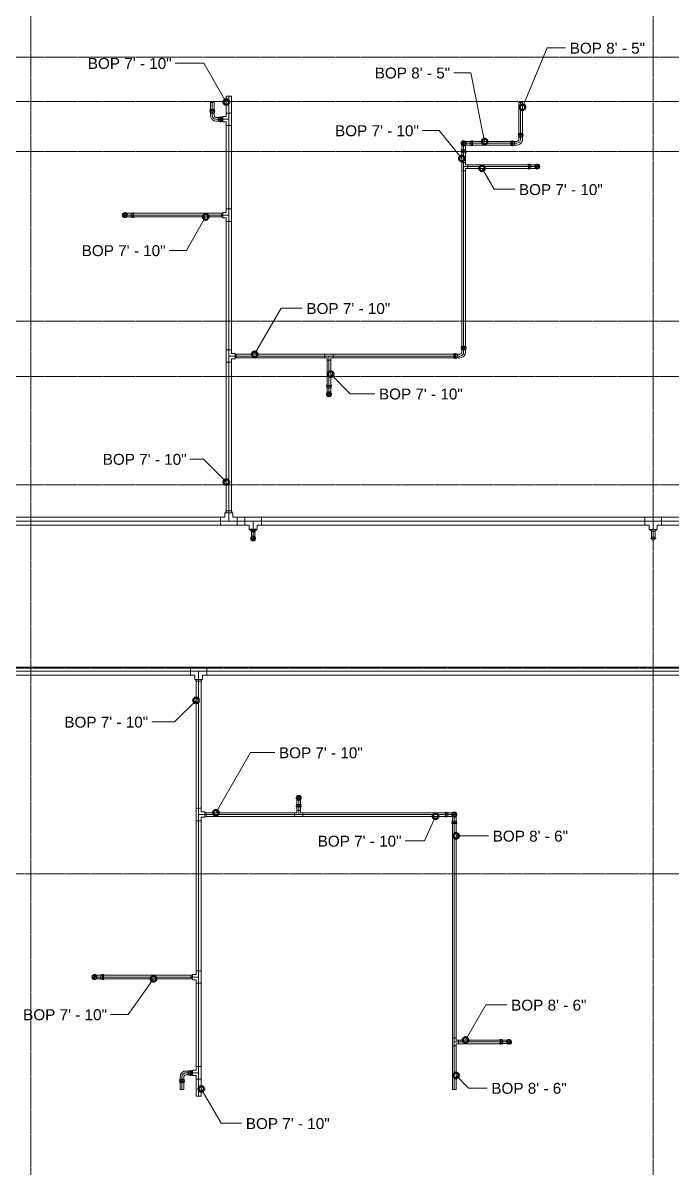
# Model space of a CAD drawing. Header units: inches. Extents: x -3648 to 241, y -496 to 1784.
# Drawn here: x -1014.9 to -781.2, y 93.1 to 505.3 of the extents above; entities that cross this region are included whole.
import ezdxf

# ---------------------------------------------------------------- set-up
doc = ezdxf.new("R2010")
doc.units = ezdxf.units.IN
doc.header["$MEASUREMENT"] = 0
doc.linetypes.add('Grid Line', pattern=[0.875, 0.5, -0.125, 0.125, -0.125])
for name, color, linetype, lineweight in [('G-ANNO-DIMS', 251, 'Continuous', 9), ('P-PIPE', 1, 'Continuous', 9), ('P-PIPE-CNTR', 1, 'Continuous', 9), ('S-GRID', 8, 'Continuous', 9)]:
    doc.layers.add(name, color=color, linetype=linetype, lineweight=lineweight)
doc.styles.add('Arial', font='arial.ttf', dxfattribs={"height": 3.934132})

# ---------------------------------------------------------------- blocks, each defined once
blk = doc.blocks.new('Victaulic-VicPress316-Elbow 90-45deg Style P568_P571 - Standard-V1-THIRD LEVEL')
at = {"layer": 'P-PIPE'}
for p, q in [((-3.18, 0.77), (-3.52, 0.77)), ((-3.52, 0.77), (-3.52, -0.77)), ((-3.52, -0.77), (-3.52, 0.77)), ((-2.22, 0.66), (-3.52, 0.66)), ((-3.52, -0.66), (-3.52, 0.66)), ((-3.52, 0.66), (-3.52, -0.66)), ((-3.18, -0.77), (-3.18, 0.77)), ((-3.18, 0.77), (-3.18, -0.77)), ((-2.44, 0.77), (-2.89, 0.77)), ((-2.89, -0.77), (-2.89, 0.77)), ((-2.89, 0.77), (-2.89, -0.77)), ((-1.39, 0.66), (-2.33, 0.66)), ((-2.33, 0), (-2.33, 0.66)), ((-2.33, 0.66), (-2.33, 0)), ((-2.22, -0.66), (-2.22, 0.66)), ((-2.22, 0.66), (-2.22, -0.66)), ((-0.77, 3.52), (-0.77, 3.18)), ((0.77, 3.52), (-0.77, 3.52)), ((-0.77, 3.52), (0.77, 3.52)), ((-0.77, 3.18), (0.77, 3.18)), ((0.77, 3.18), (-0.77, 3.18)), ((-0.77, 2.89), (-0.77, 2.44)), ((-0.77, 2.89), (0.77, 2.89)), ((0.77, 2.89), (-0.77, 2.89)), ((-0.66, 3.52), (-0.66, 2.22)), ((-0.66, 3.52), (0.66, 3.52)), ((0.66, 3.52), (-0.66, 3.52)), ((-0.66, 2.33), (-0.66, 1.39)), ((0, 2.33), (-0.66, 2.33)), ((-0.66, 2.33), (0, 2.33)), ((-0.66, 2.22), (0.66, 2.22)), ((0.66, 2.22), (-0.66, 2.22)), ((0, 2.33), (0.66, 2.33)), ((0.66, 2.33), (0, 2.33)), ((0, 1.39), (0, 2.33)), ((0.66, 2.22), (0.66, 3.52)), ((0.66, 1.39), (0.66, 2.33)), ((0.77, 3.18), (0.77, 3.52)), ((0.77, 2.44), (0.77, 2.89)), ((-3.52, -0.66), (-2.22, -0.66)), ((-3.52, -0.77), (-3.18, -0.77)), ((-2.89, -0.77), (-2.44, -0.77)), ((-2.33, 0), (-2.33, -0.66)), ((-2.33, -0.66), (-2.33, 0)), ((-1.39, 0), (-2.33, 0)), ((-2.33, -0.66), (-1.39, -0.66))]:
    blk.add_line(p, q, dxfattribs=at)
at = {"layer": 'P-PIPE', "flags": 128}
for points in [[(-3.18, 0.77), (-3.11, 0.89), (-2.98, 0.9), (-2.89, 0.79), (-2.89, 0.77)], [(-3.18, 0.77), (-3.18, 0.67), (-3.18, 0.42), (-3.18, 0.07), (-3.18, -0.3), (-3.18, -0.6), (-3.18, -0.75), (-3.18, -0.77)], [(-3.18, -0.77), (-3.18, -0.67), (-3.18, -0.42), (-3.18, -0.07), (-3.18, 0.3), (-3.18, 0.6), (-3.18, 0.75), (-3.18, 0.77)], [(-2.89, -0.77), (-2.89, -0.67), (-2.89, -0.42), (-2.89, -0.07), (-2.89, 0.3), (-2.89, 0.6), (-2.89, 0.75), (-2.89, 0.77)], [(-2.89, 0.77), (-2.89, 0.67), (-2.89, 0.42), (-2.89, 0.07), (-2.89, -0.3), (-2.89, -0.6), (-2.89, -0.75), (-2.89, -0.77)], [(-2.44, 0.77), (-2.24, 0.68), (-2.22, 0.66)], [(-0.66, 1.39), (-0.75, 1.04), (-1, 0.77), (-1.35, 0.66), (-1.39, 0.66)], [(-1.39, -0.66), (-0.78, -0.56), (-0.23, -0.29), (0.22, 0.13), (0.53, 0.67), (0.65, 1.27), (0.66, 1.39)], [(-0.77, 2.89), (-0.89, 2.96), (-0.9, 3.1), (-0.79, 3.18), (-0.77, 3.18)], [(0.77, 3.18), (0.67, 3.18), (0.42, 3.18), (0.07, 3.18), (-0.3, 3.18), (-0.6, 3.18), (-0.75, 3.18), (-0.77, 3.18)], [(-0.77, 3.18), (-0.67, 3.18), (-0.42, 3.18), (-0.07, 3.18), (0.3, 3.18), (0.6, 3.18), (0.75, 3.18), (0.77, 3.18)], [(-0.77, 2.89), (-0.67, 2.89), (-0.42, 2.89), (-0.07, 2.89), (0.3, 2.89), (0.6, 2.89), (0.75, 2.89), (0.77, 2.89)], [(0.77, 2.89), (0.67, 2.89), (0.42, 2.89), (0.07, 2.89), (-0.3, 2.89), (-0.6, 2.89), (-0.75, 2.89), (-0.77, 2.89)], [(-0.66, 2.22), (-0.77, 2.41), (-0.77, 2.44)], [(0.77, 2.44), (0.68, 2.24), (0.66, 2.22)], [(0.77, 3.18), (0.89, 3.11), (0.9, 2.98), (0.79, 2.89), (0.77, 2.89)], [(-2.89, -0.77), (-2.96, -0.89), (-3.1, -0.9), (-3.18, -0.79), (-3.18, -0.77)], [(-2.22, -0.66), (-2.41, -0.77), (-2.44, -0.77)]]:
    blk.add_lwpolyline(points, dxfattribs=at)
at = {"layer": 'P-PIPE'}
blk.add_arc((-1.39, 1.39), 1.39, 270, 0, dxfattribs=at)
blk = doc.blocks.new('Victaulic-VicPress316-Elbow 90-45deg Style P568_P571 - Standard-V2-THIRD LEVEL')
at = {"layer": 'P-PIPE'}
for p, q in [((-3203.81, 730.05), (-3203.81, 729.6)), ((-3203.7, 731.1), (-3203.7, 730.16)), ((-3203.7, 730.27), (-3203.7, 728.97)), ((-3203.05, 730.16), (-3203.7, 730.16)), ((-3203.7, 730.16), (-3203.05, 730.16)), ((-3203.05, 732.49), (-3203.05, 732.49)), ((-3203.05, 732.49), (-3203.05, 731.1)), ((-3203.05, 731.1), (-3203.05, 730.16)), ((-3203.05, 730.27), (-3203.05, 730.27)), ((-3203.05, 730.27), (-3203.05, 730.27)), ((-3202.39, 730.16), (-3203.05, 730.16)), ((-3203.05, 730.16), (-3202.39, 730.16)), ((-3202.39, 730.16), (-3202.39, 731.1)), ((-3202.39, 728.97), (-3202.39, 730.27)), ((-3202.28, 729.6), (-3202.28, 730.05)), ((-3203.81, 729.31), (-3203.81, 728.97)), ((-3203.05, 729.6), (-3203.05, 729.6)), ((-3203.05, 729.6), (-3203.05, 729.6)), ((-3203.05, 729.31), (-3203.05, 729.31)), ((-3203.05, 729.31), (-3203.05, 729.31)), ((-3203.05, 728.97), (-3203.05, 728.97)), ((-3203.05, 728.97), (-3203.05, 728.97)), ((-3203.05, 728.97), (-3203.05, 728.97)), ((-3203.05, 728.97), (-3203.05, 728.97)), ((-3202.28, 728.97), (-3202.28, 729.31))]:
    blk.add_line(p, q, dxfattribs=at)
at = {"layer": 'P-PIPE', "flags": 128}
for points in [[(-3203.05, 733.4), (-3203.45, 733.31), (-3203.76, 733.05), (-3203.94, 732.68), (-3203.93, 732.27), (-3203.75, 731.91), (-3203.42, 731.66), (-3203.05, 731.58)], [(-3203.05, 733.26), (-3203.41, 733.16), (-3203.69, 732.91), (-3203.81, 732.56), (-3203.75, 732.19), (-3203.52, 731.89), (-3203.18, 731.74), (-3203.05, 731.72)], [(-3203.81, 730.05), (-3203.72, 730.25), (-3203.7, 730.27)], [(-3203.7, 732.49), (-3203.7, 732.4), (-3203.7, 732.13), (-3203.7, 731.73), (-3203.7, 731.24), (-3203.7, 731.1)], [(-3203.05, 731.58), (-3202.65, 731.67), (-3202.33, 731.93), (-3202.15, 732.3), (-3202.16, 732.71), (-3202.35, 733.07), (-3202.67, 733.32), (-3203.05, 733.4)], [(-3203.05, 731.72), (-3202.68, 731.82), (-3202.41, 732.07), (-3202.28, 732.42), (-3202.34, 732.79), (-3202.57, 733.09), (-3202.91, 733.24), (-3203.05, 733.26)], [(-3202.39, 731.1), (-3202.39, 731.6), (-3202.39, 732.03), (-3202.39, 732.34), (-3202.39, 732.48), (-3202.39, 732.49)], [(-3202.39, 730.27), (-3202.28, 730.08), (-3202.28, 730.05)], [(-3203.81, 729.31), (-3203.93, 729.38), (-3203.94, 729.51), (-3203.83, 729.6), (-3203.81, 729.6)], [(-3203.81, 729.6), (-3203.72, 729.6), (-3203.47, 729.6), (-3203.11, 729.6), (-3203.05, 729.6)], [(-3203.05, 729.6), (-3203.41, 729.6), (-3203.69, 729.6), (-3203.81, 729.6), (-3203.81, 729.6)], [(-3203.81, 729.31), (-3203.72, 729.31), (-3203.47, 729.31), (-3203.11, 729.31), (-3203.05, 729.31)], [(-3203.05, 729.31), (-3203.41, 729.31), (-3203.69, 729.31), (-3203.81, 729.31), (-3203.81, 729.31)], [(-3202.28, 729.6), (-3202.37, 729.6), (-3202.62, 729.6), (-3202.98, 729.6), (-3203.05, 729.6)], [(-3203.05, 729.6), (-3202.68, 729.6), (-3202.41, 729.6), (-3202.28, 729.6), (-3202.28, 729.6)], [(-3202.28, 729.31), (-3202.37, 729.31), (-3202.62, 729.31), (-3202.98, 729.31), (-3203.05, 729.31)], [(-3203.05, 729.31), (-3202.68, 729.31), (-3202.41, 729.31), (-3202.28, 729.31), (-3202.28, 729.31)], [(-3202.28, 729.6), (-3202.16, 729.53), (-3202.15, 729.39), (-3202.26, 729.31), (-3202.28, 729.31)]]:
    blk.add_lwpolyline(points, dxfattribs=at)
at = {"layer": 'P-PIPE'}
for radius, start, end in [(0.767, 90, 270), (0.767, 90, 270), (0.767, 90, 270), (0.658, 90, 270), (0.658, 90, 270), (0.658, 90, 180), (0.658, 180, 270), (0.766, 270, 90), (0.766, 270, 90), (0.766, 270, 90), (0.658, 270, 90), (0.657, 270, 90), (0.658, 0, 90), (0.658, 270, 0)]:
    blk.add_arc((-3203.05, 732.49), radius, start, end, dxfattribs=at)
blk = doc.blocks.new('Victaulic-VicPress316-Elbow 90-45deg Style P568_P571 - Standard-523083-THIRD LEVEL')
at = {"layer": 'P-PIPE'}
for p, q in [((-3178.28, 1233.46), (-3178.28, 1232.52)), ((-3178.28, 1232.63), (-3178.28, 1231.33)), ((-3177.63, 1234.85), (-3177.63, 1234.85)), ((-3177.63, 1233.46), (-3177.63, 1234.85)), ((-3177.63, 1233.46), (-3177.63, 1232.52)), ((-3177.63, 1232.63), (-3177.63, 1232.63)), ((-3177.63, 1232.63), (-3177.63, 1232.63)), ((-3176.97, 1232.52), (-3176.97, 1233.46)), ((-3176.97, 1231.33), (-3176.97, 1232.63)), ((-3178.39, 1232.42), (-3178.39, 1231.96)), ((-3178.39, 1231.67), (-3178.39, 1231.33)), ((-3178.28, 1232.52), (-3177.63, 1232.52)), ((-3177.63, 1232.52), (-3178.28, 1232.52)), ((-3177.63, 1232.52), (-3176.97, 1232.52)), ((-3176.97, 1232.52), (-3177.63, 1232.52)), ((-3177.63, 1231.96), (-3177.63, 1231.96)), ((-3177.63, 1231.96), (-3177.63, 1231.96)), ((-3177.63, 1231.67), (-3177.63, 1231.67)), ((-3177.63, 1231.67), (-3177.63, 1231.67)), ((-3177.63, 1231.33), (-3177.63, 1231.33)), ((-3177.63, 1231.33), (-3177.63, 1231.33)), ((-3177.63, 1231.33), (-3177.63, 1231.33)), ((-3177.63, 1231.33), (-3177.63, 1231.33)), ((-3176.86, 1231.96), (-3176.86, 1232.42)), ((-3176.86, 1231.33), (-3176.86, 1231.67))]:
    blk.add_line(p, q, dxfattribs=at)
at = {"layer": 'P-PIPE', "flags": 128}
for points in [[(-3177.63, 1235.77), (-3178.02, 1235.67), (-3178.34, 1235.42), (-3178.52, 1235.05), (-3178.51, 1234.64), (-3178.32, 1234.27), (-3178, 1234.02), (-3177.63, 1233.94)], [(-3177.63, 1235.62), (-3177.99, 1235.53), (-3178.27, 1235.28), (-3178.39, 1234.92), (-3178.33, 1234.55), (-3178.1, 1234.25), (-3177.76, 1234.1), (-3177.63, 1234.09)], [(-3178.39, 1232.42), (-3178.3, 1232.62), (-3178.28, 1232.63)], [(-3178.28, 1234.85), (-3178.28, 1234.76), (-3178.28, 1234.5), (-3178.28, 1234.09), (-3178.28, 1233.61), (-3178.28, 1233.46)], [(-3177.63, 1233.94), (-3177.23, 1234.04), (-3176.91, 1234.29), (-3176.73, 1234.66), (-3176.74, 1235.07), (-3176.93, 1235.44), (-3177.25, 1235.69), (-3177.63, 1235.77)], [(-3177.63, 1234.09), (-3177.26, 1234.18), (-3176.98, 1234.43), (-3176.86, 1234.79), (-3176.92, 1235.16), (-3177.15, 1235.46), (-3177.49, 1235.61), (-3177.63, 1235.62)], [(-3176.97, 1233.46), (-3176.97, 1233.96), (-3176.97, 1234.39), (-3176.97, 1234.7), (-3176.97, 1234.85), (-3176.97, 1234.85)], [(-3176.97, 1232.63), (-3176.86, 1232.44), (-3176.86, 1232.42)], [(-3178.39, 1231.67), (-3178.51, 1231.74), (-3178.52, 1231.88), (-3178.41, 1231.96), (-3178.39, 1231.96)], [(-3178.39, 1231.96), (-3178.3, 1231.96), (-3178.05, 1231.96), (-3177.69, 1231.96), (-3177.63, 1231.96)], [(-3177.63, 1231.96), (-3177.99, 1231.96), (-3178.27, 1231.96), (-3178.39, 1231.96), (-3178.39, 1231.96)], [(-3178.39, 1231.67), (-3178.3, 1231.67), (-3178.05, 1231.67), (-3177.69, 1231.67), (-3177.63, 1231.67)], [(-3177.63, 1231.67), (-3177.99, 1231.67), (-3178.27, 1231.67), (-3178.39, 1231.67), (-3178.39, 1231.67)], [(-3176.86, 1231.96), (-3176.95, 1231.96), (-3177.2, 1231.96), (-3177.56, 1231.96), (-3177.63, 1231.96)], [(-3177.63, 1231.96), (-3177.26, 1231.96), (-3176.98, 1231.96), (-3176.86, 1231.96), (-3176.86, 1231.96)], [(-3176.86, 1231.67), (-3176.95, 1231.67), (-3177.2, 1231.67), (-3177.56, 1231.67), (-3177.63, 1231.67)], [(-3177.63, 1231.67), (-3177.26, 1231.67), (-3176.98, 1231.67), (-3176.86, 1231.67), (-3176.86, 1231.67)], [(-3176.86, 1231.96), (-3176.74, 1231.9), (-3176.73, 1231.76), (-3176.84, 1231.67), (-3176.86, 1231.67)]]:
    blk.add_lwpolyline(points, dxfattribs=at)
at = {"layer": 'P-PIPE'}
for radius, start, end in [(0.766, 90, 270), (0.766, 90, 270), (0.766, 90, 270), (0.658, 90, 270), (0.657, 90, 270), (0.658, 90, 180), (0.658, 180, 270), (0.767, 270, 90), (0.767, 270, 90), (0.767, 270, 90), (0.658, 270, 90), (0.658, 270, 90), (0.658, 0, 90), (0.658, 270, 0)]:
    blk.add_arc((-3177.63, 1234.85), radius, start, end, dxfattribs=at)
blk = doc.blocks.new('Victaulic-VicPress316-Elbow 90-45deg Style P568_P571 - Standard-V11-THIRD LEVEL')
at = {"layer": 'P-PIPE'}
for p, q in [((-3.18, 0.77), (-3.52, 0.77)), ((-3.52, 0.77), (-3.52, -0.77)), ((-3.52, -0.77), (-3.52, 0.77)), ((-2.22, 0.66), (-3.52, 0.66)), ((-3.52, -0.66), (-3.52, 0.66)), ((-3.52, 0.66), (-3.52, -0.66)), ((-3.18, -0.77), (-3.18, 0.77)), ((-3.18, 0.77), (-3.18, -0.77)), ((-2.44, 0.77), (-2.89, 0.77)), ((-2.89, -0.77), (-2.89, 0.77)), ((-2.89, 0.77), (-2.89, -0.77)), ((-1.39, 0.66), (-2.33, 0.66)), ((-2.33, 0), (-2.33, 0.66)), ((-2.33, 0.66), (-2.33, 0)), ((-2.33, 0), (-2.33, -0.66)), ((-2.33, -0.66), (-2.33, 0)), ((-1.39, 0), (-2.33, 0)), ((-2.22, -0.66), (-2.22, 0.66)), ((-2.22, 0.66), (-2.22, -0.66)), ((-3.52, -0.66), (-2.22, -0.66)), ((-3.52, -0.77), (-3.18, -0.77)), ((-2.89, -0.77), (-2.44, -0.77)), ((-2.33, -0.66), (-1.39, -0.66)), ((-0.77, -2.44), (-0.77, -2.89)), ((0.77, -2.89), (-0.77, -2.89)), ((-0.77, -2.89), (0.77, -2.89)), ((-0.77, -3.18), (-0.77, -3.52)), ((0.77, -3.18), (-0.77, -3.18)), ((-0.77, -3.18), (0.77, -3.18)), ((-0.77, -3.52), (0.77, -3.52)), ((0.77, -3.52), (-0.77, -3.52)), ((-0.66, -1.39), (-0.66, -2.33)), ((-0.66, -2.22), (-0.66, -3.52)), ((0.66, -2.22), (-0.66, -2.22)), ((-0.66, -2.22), (0.66, -2.22)), ((0, -2.33), (-0.66, -2.33)), ((-0.66, -2.33), (0, -2.33)), ((0.66, -3.52), (-0.66, -3.52)), ((-0.66, -3.52), (0.66, -3.52)), ((0, -1.39), (0, -2.33)), ((0, -2.33), (0.66, -2.33)), ((0.66, -2.33), (0, -2.33)), ((0.66, -2.33), (0.66, -1.39)), ((0.66, -3.52), (0.66, -2.22)), ((0.77, -2.89), (0.77, -2.44)), ((0.77, -3.52), (0.77, -3.18))]:
    blk.add_line(p, q, dxfattribs=at)
at = {"layer": 'P-PIPE', "flags": 128}
for points in [[(-3.18, 0.77), (-3.11, 0.89), (-2.98, 0.9), (-2.89, 0.79), (-2.89, 0.77)], [(-3.18, 0.77), (-3.18, 0.67), (-3.18, 0.42), (-3.18, 0.07), (-3.18, -0.3), (-3.18, -0.6), (-3.18, -0.75), (-3.18, -0.77)], [(-3.18, -0.77), (-3.18, -0.67), (-3.18, -0.42), (-3.18, -0.07), (-3.18, 0.3), (-3.18, 0.6), (-3.18, 0.75), (-3.18, 0.77)], [(-2.89, -0.77), (-2.89, -0.67), (-2.89, -0.42), (-2.89, -0.07), (-2.89, 0.3), (-2.89, 0.6), (-2.89, 0.75), (-2.89, 0.77)], [(-2.89, 0.77), (-2.89, 0.67), (-2.89, 0.42), (-2.89, 0.07), (-2.89, -0.3), (-2.89, -0.6), (-2.89, -0.75), (-2.89, -0.77)], [(-2.44, 0.77), (-2.24, 0.68), (-2.22, 0.66)], [(0.66, -1.39), (0.56, -0.78), (0.29, -0.23), (-0.13, 0.22), (-0.67, 0.53), (-1.27, 0.65), (-1.39, 0.66)], [(-2.89, -0.77), (-2.96, -0.89), (-3.1, -0.9), (-3.18, -0.79), (-3.18, -0.77)], [(-2.22, -0.66), (-2.41, -0.77), (-2.44, -0.77)], [(-1.39, -0.66), (-1.04, -0.75), (-0.77, -1), (-0.66, -1.35), (-0.66, -1.39)], [(-0.77, -3.18), (-0.89, -3.11), (-0.9, -2.98), (-0.79, -2.89), (-0.77, -2.89)], [(-0.77, -2.44), (-0.68, -2.24), (-0.66, -2.22)], [(0.77, -2.89), (0.67, -2.89), (0.42, -2.89), (0.07, -2.89), (-0.3, -2.89), (-0.6, -2.89), (-0.75, -2.89), (-0.77, -2.89)], [(-0.77, -2.89), (-0.67, -2.89), (-0.42, -2.89), (-0.07, -2.89), (0.3, -2.89), (0.6, -2.89), (0.75, -2.89), (0.77, -2.89)], [(-0.77, -3.18), (-0.67, -3.18), (-0.42, -3.18), (-0.07, -3.18), (0.3, -3.18), (0.6, -3.18), (0.75, -3.18), (0.77, -3.18)], [(0.77, -3.18), (0.67, -3.18), (0.42, -3.18), (0.07, -3.18), (-0.3, -3.18), (-0.6, -3.18), (-0.75, -3.18), (-0.77, -3.18)], [(0.66, -2.22), (0.77, -2.41), (0.77, -2.44)], [(0.77, -2.89), (0.89, -2.96), (0.9, -3.1), (0.79, -3.18), (0.77, -3.18)]]:
    blk.add_lwpolyline(points, dxfattribs=at)
at = {"layer": 'P-PIPE'}
blk.add_arc((-1.39, -1.39), 1.39, 360, 90, dxfattribs=at)

msp = doc.modelspace()

# ---------------------------------------------------------------- linework, layer by layer
at = {"layer": 'G-ANNO-DIMS'}
for p, q in [((-835.08, 474.98), (-826.2, 496.34)), ((-826.2, 496.34), (-819.57, 496.34)), ((-949.77, 490.85), (-960.08, 490.85)), ((-941.69, 476.84), (-949.77, 490.85)), ((-853.62, 487.39), (-859.82, 487.39)), ((-848.71, 462.66), (-853.62, 487.39)), ((-865.02, 466.61), (-871.08, 466.61)), ((-856.9, 456.51), (-865.02, 466.61)), ((-849.63, 452.98), (-845.27, 445.43)), ((-845.27, 445.43), (-837.85, 445.43)), ((-949.11, 435.48), (-956.05, 423.45)), ((-956.05, 423.45), (-962.27, 423.45)), ((-931.47, 386.06), (-921.92, 402.61)), ((-921.92, 402.61), (-914.35, 402.61)), ((-904.08, 378.88), (-897.04, 371.84)), ((-897.04, 371.84), (-888.24, 371.84)), ((-949.93, 348.32), (-954.7, 348.32)), ((-941.69, 340.07), (-949.93, 348.32)), ((-952.57, 261.45), (-960.3, 253.72)), ((-960.3, 253.72), (-968.53, 253.72)), ((-945.41, 221.02), (-932.91, 242.68)), ((-932.91, 242.68), (-924.23, 242.68)), ((-866.38, 219.71), (-870.36, 210.87)), ((-870.36, 210.87), (-877.33, 210.87)), ((-858.97, 212.69), (-853.93, 212.69)), ((-853.93, 212.69), (-847.3, 212.69)), ((-967.89, 161.21), (-977.05, 148.4)), ((-855.59, 139.19), (-848.29, 151.84)), ((-848.29, 151.84), (-840.66, 151.84)), ((-977.05, 148.4), (-983.35, 148.4)), ((-858.97, 126.41), (-854.46, 121.9)), ((-950.68, 121.56), (-943.54, 109.2)), ((-854.46, 121.9), (-847.79, 121.9)), ((-943.54, 109.2), (-936.15, 109.2))]:
    msp.add_line(p, q, dxfattribs=at)
at = {"layer": 'G-ANNO-DIMS', "lineweight": 50}
for centre in [(-941.69, 476.84), (-835.08, 474.98), (-848.71, 462.66), (-856.9, 456.51), (-849.63, 452.98), (-949.11, 435.48), (-931.47, 386.06), (-904.08, 378.88), (-941.69, 340.07), (-952.57, 261.45), (-945.41, 221.02), (-866.38, 219.71), (-858.97, 212.69), (-967.89, 161.21), (-855.59, 139.19), (-858.97, 126.41), (-950.68, 121.56)]:
    msp.add_circle(centre, 1, dxfattribs=at)
at = {"layer": 'P-PIPE'}
for p, q in [((-941.69, 479), (-941.69, 472.88)), ((-939.79, 479), (-941.69, 479)), ((-939.79, 472.88), (-939.79, 479)), ((-947.39, 476.64), (-947.39, 472.97)), ((-946.08, 476.64), (-947.39, 476.64)), ((-946.08, 472.97), (-946.08, 476.64)), ((-836.39, 476.64), (-836.39, 464.33)), ((-835.08, 476.64), (-836.39, 476.64)), ((-835.08, 464.33), (-835.08, 476.64)), ((-946.08, 472.97), (-947.39, 472.97)), ((-943.39, 471.29), (-944.41, 471.29)), ((-944.41, 469.98), (-944.41, 471.29)), ((-944.41, 469.98), (-943.39, 469.98)), ((-942.98, 471.45), (-943.39, 471.2)), ((-943.39, 469.98), (-943.39, 471.29)), ((-943.39, 470.07), (-942.98, 469.82)), ((-941.69, 471.59), (-942.98, 471.59)), ((-942.98, 471.59), (-942.98, 469.68)), ((-942.98, 469.68), (-942.98, 471.59)), ((-939.79, 472.88), (-941.69, 472.88)), ((-941.69, 472.88), (-941.69, 471.59)), ((-941.69, 472.88), (-939.78, 472.88)), ((-939.78, 472.88), (-941.69, 472.88)), ((-939.78, 468.39), (-939.78, 472.88)), ((-942.98, 469.68), (-941.69, 469.68)), ((-941.69, 469.68), (-941.69, 468.39)), ((-941.69, 468.39), (-939.78, 468.39)), ((-939.78, 468.39), (-941.69, 468.39)), ((-941.69, 468.39), (-941.69, 438.38)), ((-939.79, 468.39), (-941.69, 468.39)), ((-939.79, 438.38), (-939.79, 468.39)), ((-838.07, 462.66), (-853.91, 462.66)), ((-853.91, 462.66), (-853.91, 461.35)), ((-838.07, 462.66), (-838.07, 461.35)), ((-835.08, 464.33), (-836.39, 464.33)), ((-856.9, 459.67), (-856.9, 455.13)), ((-856.9, 459.67), (-855.58, 459.67)), ((-855.58, 455.13), (-855.58, 459.67)), ((-853.91, 461.35), (-838.07, 461.35)), ((-856.9, 455.13), (-855.58, 455.13)), ((-856.9, 455.13), (-856.9, 452.14)), ((-855.58, 455.13), (-856.9, 455.13)), ((-856.9, 455.13), (-855.58, 455.13)), ((-855.58, 454.29), (-855.58, 455.13)), ((-854.75, 454.29), (-855.58, 454.29)), ((-832.07, 454.29), (-854.75, 454.29)), ((-854.75, 454.29), (-854.75, 452.98)), ((-854.75, 454.29), (-854.75, 452.98)), ((-854.75, 452.98), (-854.75, 454.29)), ((-832.07, 454.29), (-832.07, 452.98)), ((-855.58, 452.14), (-856.9, 452.14)), ((-856.9, 452.14), (-855.58, 452.14)), ((-856.9, 452.14), (-856.9, 387.73)), ((-855.58, 452.14), (-856.9, 452.14)), ((-855.58, 452.14), (-855.58, 452.98)), ((-855.58, 452.98), (-854.75, 452.98)), ((-855.58, 387.73), (-855.58, 452.14)), ((-854.75, 452.98), (-832.07, 452.98)), ((-941.69, 437.09), (-942.98, 437.09)), ((-942.98, 437.09), (-942.98, 435.18)), ((-942.98, 435.18), (-942.98, 437.09)), ((-941.69, 438.38), (-941.69, 437.09)), ((-941.69, 438.38), (-939.78, 438.38)), ((-939.78, 438.38), (-941.69, 438.38)), ((-939.79, 438.38), (-941.69, 438.38)), ((-939.78, 433.89), (-939.78, 438.38)), ((-943.39, 436.79), (-975.91, 436.79)), ((-975.91, 435.48), (-975.91, 436.79)), ((-975.91, 435.48), (-943.39, 435.48)), ((-942.98, 436.95), (-943.39, 436.7)), ((-943.39, 435.48), (-943.39, 436.79)), ((-943.39, 435.57), (-942.98, 435.32)), ((-942.98, 435.18), (-941.69, 435.18)), ((-941.69, 435.18), (-941.69, 433.89)), ((-941.69, 433.89), (-939.78, 433.89)), ((-939.78, 433.89), (-941.69, 433.89)), ((-941.69, 433.89), (-941.69, 387.65)), ((-939.79, 433.89), (-941.69, 433.89)), ((-939.79, 387.65), (-939.79, 433.89)), ((-941.69, 387.65), (-941.69, 383.16)), ((-939.78, 387.65), (-941.69, 387.65)), ((-941.69, 387.65), (-939.78, 387.65)), ((-939.79, 387.65), (-941.69, 387.65)), ((-939.78, 386.36), (-939.78, 387.65)), ((-855.58, 387.73), (-856.9, 387.73)), ((-938.49, 386.36), (-939.78, 386.36)), ((-939.78, 383.16), (-939.78, 384.45)), ((-939.78, 384.45), (-938.49, 384.45)), ((-938.49, 386.36), (-938.49, 384.45)), ((-938.49, 384.45), (-938.49, 386.36)), ((-938.08, 385.97), (-938.49, 386.22)), ((-938.49, 384.59), (-938.08, 384.84)), ((-906.23, 386.06), (-938.08, 386.06)), ((-938.08, 384.75), (-938.08, 386.06)), ((-938.08, 384.75), (-906.23, 384.75)), ((-903.24, 386.06), (-906.23, 386.06)), ((-906.23, 384.75), (-906.23, 386.06)), ((-906.23, 386.06), (-906.23, 384.75)), ((-906.23, 384.75), (-906.23, 386.06)), ((-906.23, 384.75), (-905.39, 384.75)), ((-905.39, 384.75), (-905.39, 383.91)), ((-905.39, 383.91), (-905.39, 373.97)), ((-904.08, 383.91), (-905.39, 383.91)), ((-904.08, 383.91), (-905.39, 383.91)), ((-905.39, 383.91), (-904.08, 383.91)), ((-904.08, 384.75), (-903.24, 384.75)), ((-904.08, 383.91), (-904.08, 384.75)), ((-904.08, 373.97), (-904.08, 383.91)), ((-858.57, 386.06), (-903.24, 386.06)), ((-903.24, 384.75), (-903.24, 386.06)), ((-903.24, 384.75), (-903.24, 386.06)), ((-903.24, 386.06), (-903.24, 384.75)), ((-903.24, 384.75), (-858.57, 384.75)), ((-858.57, 384.75), (-858.57, 386.06)), ((-939.78, 383.16), (-941.69, 383.16)), ((-941.69, 383.16), (-939.78, 383.16)), ((-941.69, 383.16), (-941.69, 329.65)), ((-939.79, 383.16), (-941.69, 383.16)), ((-939.79, 329.65), (-939.79, 383.16)), ((-904.08, 373.97), (-905.39, 373.97)), ((-943.73, 327.44), (-1069.63, 327.44)), ((-942.17, 327.44), (-943.73, 327.44)), ((-943.73, 327.44), (-943.73, 324.56)), ((-943.73, 324.56), (-943.73, 327.44)), ((-943.73, 327.44), (-943.73, 324.56)), ((-942.17, 328.99), (-942.17, 327.44)), ((-942.17, 328.99), (-939.3, 328.99)), ((-939.3, 328.99), (-942.17, 328.99)), ((-941.55, 329.65), (-942.05, 328.99)), ((-939.79, 329.65), (-941.69, 329.65)), ((-939.42, 328.99), (-939.92, 329.65)), ((-939.3, 327.44), (-939.3, 328.99)), ((-937.74, 327.44), (-939.3, 327.44)), ((-937.74, 327.44), (-937.74, 324.56)), ((-937.74, 324.56), (-937.74, 327.44)), ((-934.99, 327.44), (-937.74, 327.44)), ((-937.74, 327.44), (-937.74, 324.56)), ((-929.01, 327.44), (-934.99, 327.44)), ((-934.99, 324.56), (-934.99, 327.44)), ((-934.99, 327.44), (-934.99, 324.56)), ((-934.99, 327.44), (-934.99, 324.56)), ((-929.01, 324.56), (-929.01, 327.44)), ((-929.01, 327.44), (-929.01, 324.56)), ((-790.99, 327.44), (-929.01, 327.44)), ((-929.01, 327.44), (-929.01, 324.56)), ((-785.01, 327.44), (-790.99, 327.44)), ((-790.99, 324.56), (-790.99, 327.44)), ((-790.99, 327.44), (-790.99, 324.56)), ((-790.99, 327.44), (-790.99, 324.56)), ((-646.99, 327.44), (-785.01, 327.44)), ((-785.01, 324.56), (-785.01, 327.44)), ((-785.01, 324.56), (-785.01, 327.44)), ((-785.01, 327.44), (-785.01, 324.56)), ((-1069.63, 324.56), (-943.73, 324.56)), ((-943.73, 324.56), (-937.74, 324.56)), ((-937.74, 324.56), (-934.99, 324.56)), ((-934.99, 324.56), (-933.44, 324.56)), ((-933.44, 324.56), (-933.44, 323.01)), ((-933.44, 323.01), (-930.56, 323.01)), ((-930.56, 323.01), (-933.44, 323.01)), ((-933.31, 323.01), (-932.56, 322.35)), ((-932.66, 322.35), (-932.66, 322.07)), ((-931.34, 322.35), (-932.66, 322.35)), ((-931.34, 322.07), (-932.66, 322.07)), ((-931.44, 322.35), (-930.69, 323.01)), ((-931.34, 322.07), (-931.34, 322.35)), ((-930.56, 324.56), (-929.01, 324.56)), ((-930.56, 323.01), (-930.56, 324.56)), ((-929.01, 324.56), (-790.99, 324.56)), ((-790.99, 324.56), (-789.44, 324.56)), ((-789.44, 324.56), (-789.44, 323.01)), ((-786.56, 323.01), (-789.44, 323.01)), ((-789.44, 323.01), (-786.56, 323.01)), ((-789.31, 323.01), (-788.56, 322.35)), ((-788.66, 322.35), (-788.66, 319.74)), ((-788.66, 322.35), (-787.34, 322.35)), ((-787.44, 322.35), (-786.69, 323.01)), ((-787.34, 319.74), (-787.34, 322.35)), ((-786.56, 324.56), (-785.01, 324.56)), ((-786.56, 323.01), (-786.56, 324.56)), ((-785.01, 324.56), (-646.99, 324.56)), ((-788.66, 319.74), (-787.34, 319.74)), ((-954.62, 273.44), (-1069.63, 273.44)), ((-948.63, 273.44), (-954.62, 273.44)), ((-954.62, 270.56), (-954.62, 273.44)), ((-954.62, 273.44), (-954.62, 270.56)), ((-954.62, 270.56), (-954.62, 273.44)), ((-948.63, 270.56), (-948.63, 273.44)), ((-948.63, 273.44), (-948.63, 270.56)), ((-731.48, 273.44), (-948.63, 273.44)), ((-948.63, 270.56), (-948.63, 273.44)), ((-1069.63, 270.56), (-954.62, 270.56)), ((-954.62, 270.56), (-953.06, 270.56)), ((-953.06, 270.56), (-953.06, 269.01)), ((-950.19, 269.01), (-953.06, 269.01)), ((-953.06, 269.01), (-950.19, 269.01)), ((-952.94, 269.01), (-952.44, 268.35)), ((-952.57, 268.35), (-952.57, 222.61)), ((-950.68, 268.35), (-952.57, 268.35)), ((-950.81, 268.35), (-950.31, 269.01)), ((-950.68, 222.61), (-950.68, 268.35)), ((-950.19, 270.56), (-948.63, 270.56)), ((-950.19, 269.01), (-950.19, 270.56)), ((-948.63, 270.56), (-731.48, 270.56)), ((-916.28, 224.03), (-916.28, 221.86)), ((-916.28, 224.03), (-914.97, 224.03)), ((-914.97, 221.86), (-914.97, 224.03)), ((-952.58, 222.61), (-952.58, 218.12)), ((-950.67, 222.61), (-952.58, 222.61)), ((-952.58, 222.61), (-950.67, 222.61)), ((-950.68, 222.61), (-952.57, 222.61)), ((-950.67, 221.32), (-950.67, 222.61)), ((-949.38, 221.32), (-950.67, 221.32)), ((-950.67, 218.12), (-950.67, 219.41)), ((-950.67, 219.41), (-949.38, 219.41)), ((-949.38, 221.32), (-949.38, 219.41)), ((-949.38, 219.41), (-949.38, 221.32)), ((-948.97, 220.93), (-949.38, 221.18)), ((-949.38, 219.55), (-948.97, 219.8)), ((-917.12, 221.02), (-948.97, 221.02)), ((-948.97, 221.02), (-948.97, 219.71)), ((-948.97, 219.71), (-917.12, 219.71)), ((-917.12, 221.02), (-917.12, 219.71)), ((-916.28, 221.02), (-917.12, 221.02)), ((-917.12, 221.02), (-917.12, 219.71)), ((-917.12, 219.71), (-917.12, 221.02)), ((-917.12, 219.71), (-914.13, 219.71)), ((-916.28, 221.86), (-914.97, 221.86)), ((-916.28, 221.86), (-916.28, 221.02)), ((-916.28, 221.86), (-914.97, 221.86)), ((-914.97, 221.86), (-916.28, 221.86)), ((-914.97, 221.02), (-914.97, 221.86)), ((-914.13, 221.02), (-914.97, 221.02)), ((-914.13, 221.02), (-914.13, 219.71)), ((-914.13, 219.71), (-914.13, 221.02)), ((-861.96, 221.02), (-914.13, 221.02)), ((-914.13, 221.02), (-914.13, 219.71)), ((-914.13, 219.71), (-861.96, 219.71)), ((-861.96, 221.02), (-861.96, 219.71)), ((-950.67, 218.12), (-952.58, 218.12)), ((-952.58, 218.12), (-950.67, 218.12)), ((-952.57, 218.12), (-952.57, 164.11)), ((-952.57, 218.12), (-950.68, 218.12)), ((-950.68, 164.11), (-950.68, 218.12)), ((-860.29, 218.03), (-860.29, 140.03)), ((-860.29, 218.03), (-858.97, 218.03)), ((-858.97, 140.03), (-858.97, 218.03)), ((-954.28, 162.52), (-986.8, 162.52)), ((-986.8, 161.21), (-986.8, 162.52)), ((-986.8, 161.21), (-954.28, 161.21)), ((-953.87, 162.68), (-954.28, 162.43)), ((-954.28, 161.21), (-954.28, 162.52)), ((-954.28, 161.3), (-953.87, 161.05)), ((-952.58, 162.82), (-953.87, 162.82)), ((-953.87, 160.91), (-953.87, 162.82)), ((-953.87, 162.82), (-953.87, 160.91)), ((-953.87, 160.91), (-952.58, 160.91)), ((-952.58, 164.11), (-952.58, 162.82)), ((-952.58, 164.11), (-950.67, 164.11)), ((-950.67, 164.11), (-952.58, 164.11)), ((-952.58, 160.91), (-952.58, 159.62)), ((-952.57, 164.11), (-950.68, 164.11)), ((-950.67, 159.62), (-950.67, 164.11)), ((-952.58, 159.62), (-950.67, 159.62)), ((-950.67, 159.62), (-952.58, 159.62)), ((-952.57, 159.62), (-952.57, 129.61)), ((-952.57, 159.62), (-950.68, 159.62)), ((-950.68, 129.61), (-950.68, 159.62)), ((-860.29, 140.03), (-860.29, 137.04)), ((-858.97, 140.03), (-860.29, 140.03)), ((-860.29, 140.03), (-858.97, 140.03)), ((-860.29, 140.03), (-858.97, 140.03)), ((-860.29, 137.04), (-860.29, 121.36)), ((-860.29, 137.04), (-858.97, 137.04)), ((-858.97, 137.04), (-860.29, 137.04)), ((-860.29, 137.04), (-858.97, 137.04)), ((-858.97, 139.19), (-858.97, 140.03)), ((-858.14, 139.19), (-858.97, 139.19)), ((-858.97, 137.04), (-858.97, 137.87)), ((-858.97, 137.87), (-858.14, 137.87)), ((-858.97, 121.36), (-858.97, 137.04)), ((-842.23, 139.19), (-858.14, 139.19)), ((-858.14, 139.19), (-858.14, 137.87)), ((-858.14, 137.87), (-858.14, 139.19)), ((-858.14, 139.19), (-858.14, 137.87)), ((-858.14, 137.87), (-842.23, 137.87)), ((-842.23, 139.19), (-842.23, 137.87)), ((-954.28, 128.02), (-955.3, 128.02)), ((-955.3, 126.71), (-955.3, 128.02)), ((-953.87, 128.18), (-954.28, 127.93)), ((-954.28, 126.71), (-954.28, 128.02)), ((-952.58, 128.32), (-953.87, 128.32)), ((-953.87, 126.41), (-953.87, 128.32)), ((-953.87, 128.32), (-953.87, 126.41)), ((-952.58, 129.61), (-952.58, 128.32)), ((-952.58, 129.61), (-950.67, 129.61)), ((-950.67, 129.61), (-952.58, 129.61)), ((-952.57, 129.61), (-950.68, 129.61)), ((-950.67, 125.12), (-950.67, 129.61)), ((-958.28, 125.03), (-958.28, 121.36)), ((-958.28, 125.03), (-956.97, 125.03)), ((-956.97, 121.36), (-956.97, 125.03)), ((-955.3, 126.71), (-954.28, 126.71)), ((-954.28, 126.8), (-953.87, 126.55)), ((-953.87, 126.41), (-952.58, 126.41)), ((-952.58, 126.41), (-952.58, 125.12)), ((-952.58, 125.12), (-950.67, 125.12)), ((-950.67, 125.12), (-952.58, 125.12)), ((-952.57, 125.12), (-952.57, 119)), ((-952.57, 125.12), (-950.68, 125.12)), ((-950.68, 119), (-950.68, 125.12)), ((-958.28, 121.36), (-956.97, 121.36)), ((-860.29, 121.36), (-858.97, 121.36)), ((-952.57, 119), (-950.68, 119))]:
    msp.add_line(p, q, dxfattribs=at)
for centre, radius, start, end in [((-856.24, 462), 0.658, 0, 180), ((-856.24, 462), 0.658, 180, 0), ((-856.24, 461.68), 0.329, 90, 270), ((-856.24, 462.33), 0.329, 270, 90), ((-829.74, 453.64), 0.658, 0, 180), ((-829.74, 453.64), 0.658, 180, 0), ((-829.74, 453.31), 0.329, 90, 270), ((-829.74, 453.96), 0.329, 270, 90), ((-978.24, 436.14), 0.658, 0, 180), ((-978.24, 436.14), 0.658, 180, 0), ((-978.24, 435.81), 0.329, 90, 270), ((-978.24, 436.46), 0.329, 270, 90), ((-904.74, 371.64), 0.658, 0, 180), ((-904.74, 371.64), 0.658, 180, 0), ((-904.74, 371.31), 0.329, 90, 270), ((-904.74, 371.96), 0.329, 270, 90), ((-932, 319.74), 0.658, 0, 180), ((-932, 319.74), 0.658, 180, 0), ((-932, 319.41), 0.329, 90, 270), ((-932, 320.07), 0.329, 270, 90), ((-788, 319.74), 0.658, 0, 180), ((-788, 319.74), 0.658, 180, 0), ((-915.62, 226.36), 0.658, 0, 180), ((-915.62, 226.69), 0.329, 270, 90), ((-915.62, 226.36), 0.658, 180, 0), ((-915.62, 226.04), 0.329, 90, 270), ((-859.63, 220.36), 0.658, 0, 180), ((-859.63, 220.36), 0.658, 180, 0), ((-859.63, 220.04), 0.329, 90, 270), ((-859.63, 220.69), 0.329, 270, 90), ((-989.12, 161.86), 0.658, 0, 180), ((-989.12, 161.86), 0.658, 180, 0), ((-989.12, 161.54), 0.329, 90, 270), ((-989.12, 162.19), 0.329, 270, 90), ((-839.9, 138.53), 0.658, 0, 180), ((-839.9, 138.53), 0.658, 180, 0), ((-839.9, 138.2), 0.329, 90, 270), ((-839.9, 138.86), 0.329, 270, 90)]:
    msp.add_arc(centre, radius, start, end, dxfattribs=at)
at = {"layer": 'P-PIPE-CNTR'}
for p, q in [((-940.74, 472.88), (-940.74, 479)), ((-940.74, 472.88), (-940.74, 479)), ((-946.74, 472.97), (-946.74, 476.64)), ((-946.74, 472.97), (-946.74, 476.64)), ((-835.74, 464.33), (-835.74, 476.64)), ((-835.74, 464.33), (-835.74, 476.64)), ((-946.74, 472.97), (-946.74, 472.03)), ((-945.34, 470.64), (-944.41, 470.64)), ((-945.34, 470.64), (-943.22, 470.64)), ((-944.41, 470.64), (-943.39, 470.64)), ((-944.41, 470.64), (-943.39, 470.64)), ((-942.98, 470.64), (-943.39, 470.64)), ((-942.98, 470.64), (-940.74, 470.64)), ((-940.74, 472.88), (-940.74, 468.39)), ((-940.74, 438.38), (-940.74, 468.39)), ((-940.74, 438.38), (-940.74, 468.39)), ((-857.24, 462), (-855.24, 462)), ((-856.24, 461), (-856.24, 463)), ((-854.85, 462), (-856.24, 462)), ((-856.24, 462), (-856.24, 460.61)), ((-853.91, 462), (-854.85, 462)), ((-838.07, 462), (-853.91, 462)), ((-838.07, 462), (-853.91, 462)), ((-837.13, 462), (-839.26, 462)), ((-837.13, 462), (-838.07, 462)), ((-835.74, 464.33), (-835.74, 463.4)), ((-856.24, 460.61), (-856.24, 459.67)), ((-856.24, 460.61), (-856.24, 458.48)), ((-856.24, 459.67), (-856.24, 455.13)), ((-856.24, 459.67), (-856.24, 455.13)), ((-856.24, 455.13), (-856.24, 452.14)), ((-854.75, 453.64), (-856.24, 453.64)), ((-832.07, 453.64), (-854.75, 453.64)), ((-832.07, 453.64), (-854.75, 453.64)), ((-832.07, 453.64), (-831.13, 453.64)), ((-831.13, 453.64), (-829.74, 453.64)), ((-830.74, 453.64), (-828.74, 453.64)), ((-829.74, 452.64), (-829.74, 454.64)), ((-856.24, 387.73), (-856.24, 452.14)), ((-856.24, 387.73), (-856.24, 452.14)), ((-978.24, 435.14), (-978.24, 437.14)), ((-940.74, 438.38), (-940.74, 433.89)), ((-979.24, 436.14), (-977.24, 436.14)), ((-978.24, 436.14), (-976.84, 436.14)), ((-976.84, 436.14), (-975.91, 436.14)), ((-976.84, 436.14), (-974.72, 436.14)), ((-975.91, 436.14), (-943.39, 436.14)), ((-975.91, 436.14), (-943.39, 436.14)), ((-942.98, 436.14), (-943.39, 436.14)), ((-942.98, 436.14), (-940.74, 436.14)), ((-940.74, 387.65), (-940.74, 433.89)), ((-940.74, 387.65), (-940.74, 433.89)), ((-940.74, 387.65), (-940.74, 383.16)), ((-856.24, 386.8), (-856.24, 388.92)), ((-856.24, 386.8), (-856.24, 387.73)), ((-938.49, 385.4), (-940.74, 385.4)), ((-938.49, 385.4), (-938.08, 385.4)), ((-938.08, 385.4), (-906.23, 385.4)), ((-938.08, 385.4), (-906.23, 385.4)), ((-903.24, 385.4), (-906.23, 385.4)), ((-904.74, 383.91), (-904.74, 385.4)), ((-904.74, 373.97), (-904.74, 383.91)), ((-904.74, 373.97), (-904.74, 383.91)), ((-903.24, 385.4), (-858.57, 385.4)), ((-903.24, 385.4), (-858.57, 385.4)), ((-858.57, 385.4), (-857.63, 385.4)), ((-940.74, 329.65), (-940.74, 383.16)), ((-940.74, 329.65), (-940.74, 383.16)), ((-904.74, 373.03), (-904.74, 375.16)), ((-905.74, 371.64), (-903.74, 371.64)), ((-904.74, 373.03), (-904.74, 373.97)), ((-904.74, 371.64), (-904.74, 373.03)), ((-904.74, 370.64), (-904.74, 372.64)), ((-943.73, 326), (-1069.63, 326)), ((-943.73, 326), (-1069.63, 326)), ((-943.73, 326), (-937.74, 326)), ((-940.74, 328.99), (-940.74, 329.65)), ((-940.74, 328.99), (-940.74, 326)), ((-934.99, 326), (-937.74, 326)), ((-934.99, 326), (-937.74, 326)), ((-934.99, 326), (-929.01, 326)), ((-932, 323.01), (-932, 326)), ((-790.99, 326), (-929.01, 326)), ((-790.99, 326), (-929.01, 326)), ((-785.01, 326), (-790.99, 326)), ((-788, 323.01), (-788, 326)), ((-785.01, 326), (-646.99, 326)), ((-785.01, 326), (-646.99, 326)), ((-932, 323.01), (-932, 322.35)), ((-932, 322.07), (-932, 322.35)), ((-932, 322.07), (-932, 322.35)), ((-932, 322.07), (-932, 321.14)), ((-788, 323.01), (-788, 322.35)), ((-788, 322.35), (-788, 319.74)), ((-788, 322.35), (-788, 319.74)), ((-933, 319.74), (-931, 319.74)), ((-932, 321.14), (-932, 319.74)), ((-932, 318.74), (-932, 320.74)), ((-789, 319.74), (-787, 319.74)), ((-788, 318.74), (-788, 320.74)), ((-1069.63, 272), (-954.62, 272)), ((-1069.63, 272), (-954.62, 272)), ((-948.63, 272), (-954.62, 272)), ((-951.63, 269.01), (-951.63, 272)), ((-951.63, 269.01), (-951.63, 268.35)), ((-951.63, 222.61), (-951.63, 268.35)), ((-951.63, 222.61), (-951.63, 268.35)), ((-948.63, 272), (-731.48, 272)), ((-948.63, 272), (-731.48, 272)), ((-915.62, 225.36), (-915.62, 227.36)), ((-916.62, 226.36), (-914.62, 226.36)), ((-915.62, 226.36), (-915.62, 224.97)), ((-915.62, 224.97), (-915.62, 224.03)), ((-915.62, 224.97), (-915.62, 222.84)), ((-915.62, 224.03), (-915.62, 221.86)), ((-915.62, 224.03), (-915.62, 221.86)), ((-951.63, 222.61), (-951.63, 218.12)), ((-949.38, 220.36), (-951.63, 220.36)), ((-949.38, 220.36), (-948.97, 220.36)), ((-917.12, 220.36), (-948.97, 220.36)), ((-917.12, 220.36), (-948.97, 220.36)), ((-917.12, 220.36), (-914.13, 220.36)), ((-915.62, 221.86), (-915.62, 220.36)), ((-861.96, 220.36), (-914.13, 220.36)), ((-861.96, 220.36), (-914.13, 220.36)), ((-861.02, 220.36), (-863.15, 220.36)), ((-861.02, 220.36), (-861.96, 220.36)), ((-859.63, 220.36), (-861.02, 220.36)), ((-860.63, 220.36), (-858.63, 220.36)), ((-859.63, 219.36), (-859.63, 221.36)), ((-859.63, 218.97), (-859.63, 220.36)), ((-859.63, 218.03), (-859.63, 218.97)), ((-951.63, 218.12), (-951.63, 164.11)), ((-951.63, 218.12), (-951.63, 164.11)), ((-859.63, 218.03), (-859.63, 140.03)), ((-859.63, 218.03), (-859.63, 140.03)), ((-990.12, 161.86), (-988.12, 161.86)), ((-989.12, 160.86), (-989.12, 162.86)), ((-989.12, 161.86), (-987.73, 161.86)), ((-987.73, 161.86), (-986.8, 161.86)), ((-987.73, 161.86), (-985.6, 161.86)), ((-986.8, 161.86), (-954.28, 161.86)), ((-986.8, 161.86), (-954.28, 161.86)), ((-953.87, 161.86), (-954.28, 161.86)), ((-953.87, 161.86), (-951.63, 161.86)), ((-951.63, 159.62), (-951.63, 164.11)), ((-951.63, 159.62), (-951.63, 129.61)), ((-951.63, 159.62), (-951.63, 129.61)), ((-859.63, 137.04), (-859.63, 140.03)), ((-858.14, 138.53), (-859.63, 138.53)), ((-859.63, 137.04), (-859.63, 121.36)), ((-859.63, 137.04), (-859.63, 121.36)), ((-842.23, 138.53), (-858.14, 138.53)), ((-842.23, 138.53), (-858.14, 138.53)), ((-842.23, 138.53), (-841.29, 138.53)), ((-841.29, 138.53), (-839.9, 138.53)), ((-840.9, 138.53), (-838.9, 138.53)), ((-839.9, 137.53), (-839.9, 139.53)), ((-951.63, 125.12), (-951.63, 129.61)), ((-957.63, 125.97), (-957.63, 125.03)), ((-957.63, 125.03), (-957.63, 121.36)), ((-957.63, 125.03), (-957.63, 121.36)), ((-957.63, 125.97), (-957.63, 123.84)), ((-955.3, 127.36), (-956.23, 127.36)), ((-955.3, 127.36), (-954.28, 127.36)), ((-955.3, 127.36), (-954.28, 127.36)), ((-953.87, 127.36), (-954.28, 127.36)), ((-953.87, 127.36), (-951.63, 127.36)), ((-951.63, 125.12), (-951.63, 119)), ((-951.63, 125.12), (-951.63, 119))]:
    msp.add_line(p, q, dxfattribs=at)
for centre, start, end in [((-945.34, 472.03), 180, 270), ((-837.13, 463.4), 270, 0), ((-857.63, 386.8), 270, 0), ((-956.23, 125.97), 90, 180)]:
    msp.add_arc(centre, 1.39, start, end, dxfattribs=at)
at = {"layer": 'S-GRID', "linetype": 'Grid Line'}
for p, q in [((-1012, -484.26), (-1012, 1771.74)), ((-788, 1771.74), (-788, -484.26)), ((-3635.68, 493), (228, 493)), ((-3635.68, 477), (228, 477)), ((-3635.68, 459), (228, 459)), ((-3635.68, 398), (228, 398)), ((-3635.68, 378), (228, 378)), ((-3635.68, 339), (226, 339)), ((228, 273), (-3635.68, 273)), ((228, 199), (-3635.68, 199))]:
    msp.add_line(p, q, dxfattribs=at)

# ---------------------------------------------------------------- block references
at = {"layer": 'P-PIPE'}
for name, p, rotation in [('Victaulic-VicPress316-Elbow 90-45deg Style P568_P571 - Standard-V1-THIRD LEVEL', (-946.74, 470.64), 270), ('Victaulic-VicPress316-Elbow 90-45deg Style P568_P571 - Standard-523083-THIRD LEVEL', (378.61, 3639.63), 90), ('Victaulic-VicPress316-Elbow 90-45deg Style P568_P571 - Standard-V11-THIRD LEVEL', (-835.74, 462), 270), ('Victaulic-VicPress316-Elbow 90-45deg Style P568_P571 - Standard-523083-THIRD LEVEL', (-2064.59, -2723.99), 270), ('Victaulic-VicPress316-Elbow 90-45deg Style P568_P571 - Standard-V2-THIRD LEVEL', (-245.75, 3639.18), 90), ('Victaulic-VicPress316-Elbow 90-45deg Style P568_P571 - Standard-V2-THIRD LEVEL', (-4107.78, 1104.13), 180), ('Victaulic-VicPress316-Elbow 90-45deg Style P568_P571 - Standard-523083-THIRD LEVEL', (-4109.63, 1554.6), 180), ('Victaulic-VicPress316-Elbow 90-45deg Style P568_P571 - Standard-V2-THIRD LEVEL', (-256.63, 3364.91), 90), ('Victaulic-VicPress316-Elbow 90-45deg Style P568_P571 - Standard-523083-THIRD LEVEL', (-2074.75, -3039.09), 270), ('Victaulic-VicPress316-Elbow 90-45deg Style P568_P571 - Standard-V1-THIRD LEVEL', (-957.63, 127.36), 180)]:
    msp.add_blockref(name, p, dxfattribs=dict(at, rotation=rotation))
at = {"layer": 'P-PIPE', "extrusion": (0, 0, -1)}
msp.add_blockref('Victaulic-VicPress316-Elbow 90-45deg Style P568_P571 - Standard-V2-THIRD LEVEL', (4059.29, -270.49), dxfattribs=at)
at = {"layer": 'P-PIPE'}
for name, p in [('Victaulic-VicPress316-Elbow 90-45deg Style P568_P571 - Standard-V1-THIRD LEVEL', (-856.24, 385.4)), ('Victaulic-VicPress316-Elbow 90-45deg Style P568_P571 - Standard-V2-THIRD LEVEL', (2287.42, -506.13)), ('Victaulic-VicPress316-Elbow 90-45deg Style P568_P571 - Standard-523083-THIRD LEVEL', (2317.99, -1014.49))]:
    msp.add_blockref(name, p, dxfattribs=at)
at = {"layer": 'P-PIPE', "extrusion": (0, 0, -1), "rotation": 90}
msp.add_blockref('Victaulic-VicPress316-Elbow 90-45deg Style P568_P571 - Standard-V2-THIRD LEVEL', (1592.12, 3423.41), dxfattribs=at)

# ---------------------------------------------------------------- texts
at = {"layer": 'G-ANNO-DIMS', "char_height": 3.9341, "attachment_point": 1, "line_spacing_factor": 0.938532, "style": 'Arial'}
for s, insert, width in [('BOP 8\' - 5"', (-818.07, 498.21), 32.304), ('BOP 7\' - 10"', (-991.54, 492.72), 35.952), ('BOP 8\' - 5"', (-888.24, 489.26), 32.304), ('BOP 7\' - 10"', (-902.54, 468.48), 35.952), ('BOP 7\' - 10"', (-836.35, 447.3), 35.952), ('BOP 7\' - 10"', (-993.73, 425.32), 35.952), ('BOP 7\' - 10"', (-912.85, 404.48), 35.952), ('BOP 7\' - 10"', (-886.74, 373.71), 35.952), ('BOP 7\' - 10"', (-986.16, 350.19), 35.952), ('BOP 7\' - 10"', (-999.99, 255.59), 35.952), ('BOP 7\' - 10"', (-922.73, 244.55), 35.952), ('BOP 8\' - 6"', (-845.8, 214.56), 32.304), ('BOP 7\' - 10"', (-908.79, 212.74), 35.952), ('BOP 8\' - 6"', (-839.16, 153.71), 32.304), ('BOP 7\' - 10"', (-1014.81, 150.27), 35.952), ('BOP 8\' - 6"', (-846.29, 123.77), 32.304), ('BOP 7\' - 10"', (-934.65, 111.07), 35.952)]:
    msp.add_mtext(s, dxfattribs=dict(at, insert=insert, width=width))

doc.saveas('drawing.dxf')
